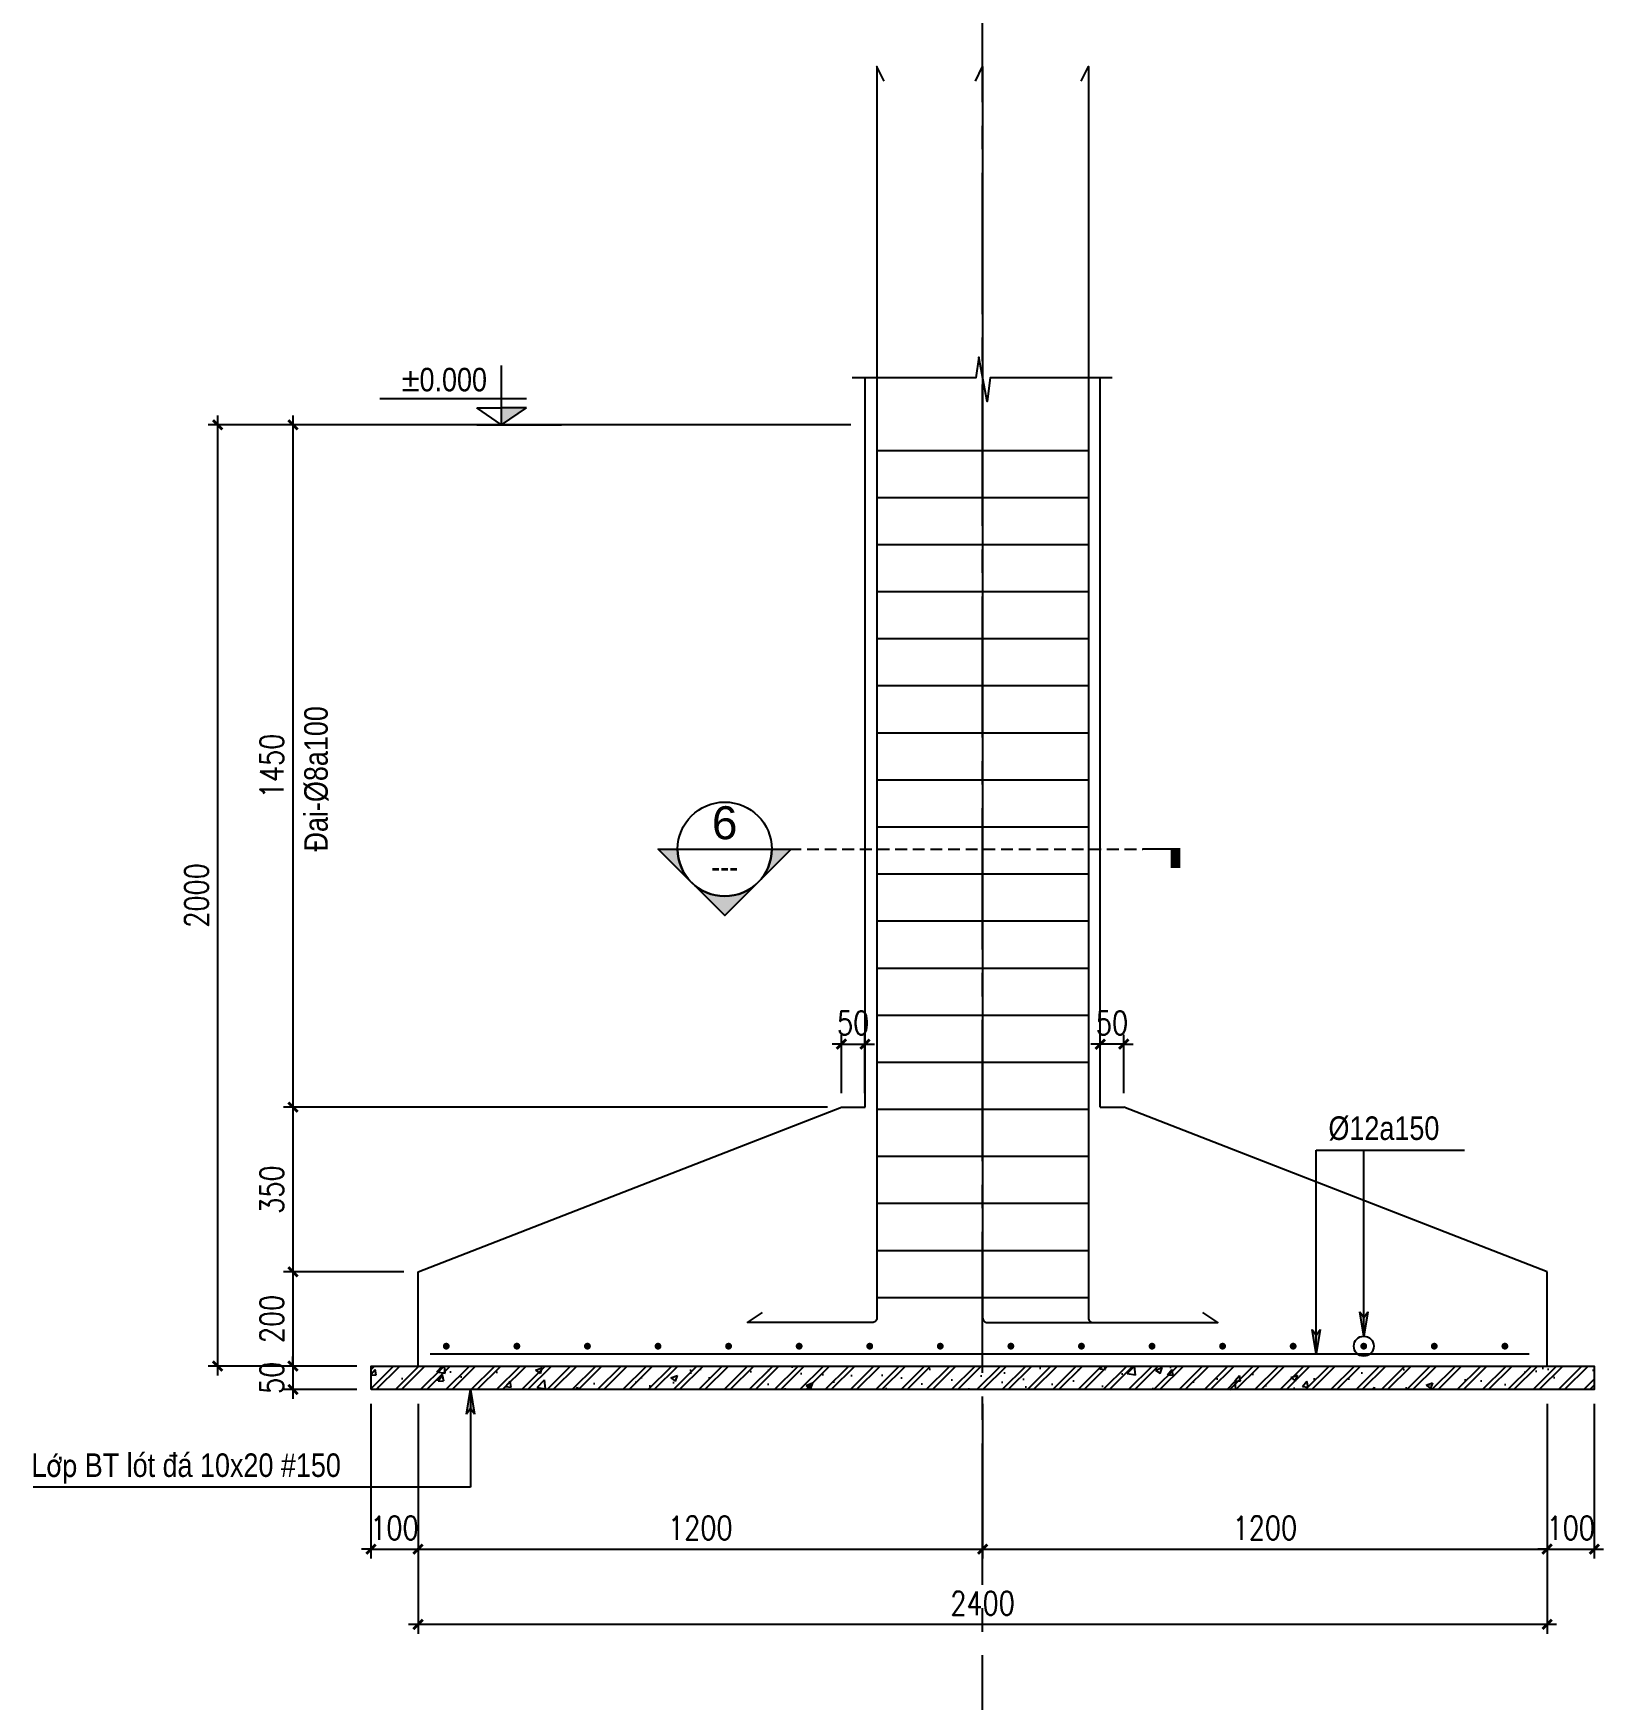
# Model space of a CAD drawing. Header units: inches. Extents: x 651127 to 1529722, y 768575 to 1021311.
# Drawn here: x 1389331 to 1406019, y 855819 to 873523 of the extents above; entities that cross this region are included whole.
import ezdxf
from ezdxf.enums import TextEntityAlignment as Align

# ---------------------------------------------------------------- set-up
doc = ezdxf.new("R2010")
doc.units = ezdxf.units.IN
doc.header["$LTSCALE"] = 1000
doc.header["$MEASUREMENT"] = 0
for name, pattern in [('CENTER2', [1.125, 0.75, -0.125, 0.125, -0.125]), ('HIDDEN', [0.375, 0.25, -0.125]), ('HIDDEN2', [0.1875, 0.125, -0.0625])]:
    doc.linetypes.add(name, pattern=pattern)
doc.layers.get('DEFPOINTS').update_dxf_attribs({"color": 8, "lineweight": 9})
for name, color, linetype in [('DWGshare.com_10', 7, 'Continuous'), ('DWGshare.com_11', 143, 'Continuous'), ('DWGshare.com_2', 147, 'Continuous'), ('DWGshare.com_3', 7, 'Continuous'), ('DWGshare.com_4', 8, 'CENTER2'), ('DWGshare.com_6', 40, 'Continuous'), ('DWGshare.com_7', 1, 'Continuous'), ('DWGshare.com_8', 3, 'Continuous'), ('DWGshare.com_9', 8, 'Continuous')]:
    doc.layers.add(name, color=color, linetype=linetype)
doc.styles.add('DWGshare.com_1', font='VHELVCN.TTF')
doc.styles.add('DWGshare.com_2', font='VHELVEB.TTF')
doc.styles.add('DWGshare.com_4', font='romans.shx', dxfattribs={"width": 0.8})
doc.dimstyles.new('DWGshare.com_3', dxfattribs={"dimscale": 100, "dimtxt": 2.5, "dimasz": 1, "dimexe": 1, "dimexo": 1.5, "dimgap": 1, "dimtad": 1, "dimdec": 0, "dimlfac": 0.2, "dimzin": 0, "dimdsep": 46, "dimtxsty": 'DWGshare.com_4', "dimblk": 'DWGshare.com_1', "dimcen": 1.5, "dimdle": 1, "dimclrd": 256, "dimclre": 256, "dimclrt": 7, "dimadec": 0, "dimazin": 0, "dimtfac": 1, "dimtdec": 0, "dimtix": 1, "dimtmove": 2, "dimatfit": 3, "dimfxl": 1, "dimtolj": 1, "dimtzin": 0, "dimarcsym": 0})
doc.dimstyles.new('DWGshare.com_4', dxfattribs={"dimscale": 100, "dimtxt": 2.5, "dimasz": 2, "dimexe": 1, "dimexo": 1.5, "dimgap": 1, "dimtad": 1, "dimdec": 0, "dimlfac": 0.5, "dimzin": 0, "dimdsep": 46, "dimtxsty": 'DWGshare.com_4', "dimblk": 'DWGshare.com_6', "dimcen": 1.5, "dimdle": 1, "dimclrd": 256, "dimclre": 256, "dimclrt": 7, "dimadec": 0, "dimazin": 0, "dimtfac": 1, "dimtdec": 0, "dimtix": 1, "dimtmove": 2, "dimatfit": 3, "dimldrblk": 'DWGshare.com_6', "dimfxl": 1, "dimtolj": 1, "dimtzin": 0, "dimarcsym": 0})

# ---------------------------------------------------------------- blocks, each defined once
blk = doc.blocks.new('DWGshare.com_1')
at = {"color": 0, "linetype": 'ByBlock', "const_width": 0.3}
blk.add_lwpolyline([(-0.5, -0.5), (0.5, 0.5)], dxfattribs=at)
blk = doc.blocks.new('*D426')
at = {"layer": 'DEFPOINTS', "color": 0, "transparency": 16777216}
for p in [(1398169, 869364), (1392090, 862114), (1397919, 862114)]:
    blk.add_point(p, dxfattribs=at)
at = {"layer": 'DWGshare.com_2', "lineweight": -2, "transparency": 16777216}
for p, q in [((1392090, 869464), (1392090, 862014)), ((1398019, 869364), (1391990, 869364)), ((1397769, 862114), (1391990, 862114))]:
    blk.add_line(p, q, dxfattribs=at)
at = {"layer": 'DWGshare.com_2', "lineweight": -2, "transparency": 16777216, "xscale": 100, "yscale": 100, "zscale": 100}
for p, rotation in [((1392090, 869364), 90), ((1392090, 862114), 270)]:
    blk.add_blockref('DWGshare.com_1', p, dxfattribs=dict(at, rotation=rotation))
at = {"layer": 'DWGshare.com_2', "color": 7, "transparency": 16777216, "insert": (1391865, 865739), "char_height": 250, "attachment_point": 5, "rotation": 90, "style": 'DWGshare.com_4'}
blk.add_mtext('\\A1;1450', dxfattribs=at)
blk = doc.blocks.new('*D427')
at = {"layer": 'DEFPOINTS', "color": 0, "transparency": 16777216}
for p in [(1397919, 862114), (1392090, 860364), (1393419, 860364)]:
    blk.add_point(p, dxfattribs=at)
at = {"layer": 'DWGshare.com_2', "lineweight": -2, "transparency": 16777216}
for p, q in [((1392090, 862214), (1392090, 860264)), ((1397769, 862114), (1391990, 862114)), ((1393269, 860364), (1391990, 860364))]:
    blk.add_line(p, q, dxfattribs=at)
at = {"layer": 'DWGshare.com_2', "lineweight": -2, "transparency": 16777216, "xscale": 100, "yscale": 100, "zscale": 100}
for p, rotation in [((1392090, 862114), 90), ((1392090, 860364), 270)]:
    blk.add_blockref('DWGshare.com_1', p, dxfattribs=dict(at, rotation=rotation))
at = {"layer": 'DWGshare.com_2', "color": 7, "transparency": 16777216, "insert": (1391865, 861239), "char_height": 250, "attachment_point": 5, "rotation": 90, "style": 'DWGshare.com_4'}
blk.add_mtext('\\A1;350', dxfattribs=at)
blk = doc.blocks.new('*D428')
at = {"layer": 'DEFPOINTS', "color": 0, "transparency": 16777216}
for p in [(1393419, 860364), (1392090, 859364), (1392919, 859364)]:
    blk.add_point(p, dxfattribs=at)
at = {"layer": 'DWGshare.com_2', "lineweight": -2, "transparency": 16777216}
for p, q in [((1392090, 860464), (1392090, 859264)), ((1393269, 860364), (1391990, 860364)), ((1392769, 859364), (1391990, 859364))]:
    blk.add_line(p, q, dxfattribs=at)
at = {"layer": 'DWGshare.com_2', "lineweight": -2, "transparency": 16777216, "xscale": 100, "yscale": 100, "zscale": 100}
for p, rotation in [((1392090, 860364), 90), ((1392090, 859364), 270)]:
    blk.add_blockref('DWGshare.com_1', p, dxfattribs=dict(at, rotation=rotation))
at = {"layer": 'DWGshare.com_2', "color": 7, "transparency": 16777216, "insert": (1391865, 859864), "char_height": 250, "attachment_point": 5, "rotation": 90, "style": 'DWGshare.com_4'}
blk.add_mtext('\\A1;200', dxfattribs=at)
blk = doc.blocks.new('*D429')
at = {"layer": 'DEFPOINTS', "color": 0, "transparency": 16777216}
for p in [(1392919, 859364), (1392090, 859114), (1392919, 859114)]:
    blk.add_point(p, dxfattribs=at)
at = {"layer": 'DWGshare.com_2', "lineweight": -2, "transparency": 16777216}
for p, q in [((1392769, 859364), (1391990, 859364)), ((1392090, 859364), (1392090, 859464)), ((1392090, 859364), (1392090, 859114)), ((1392769, 859114), (1391990, 859114)), ((1392090, 859114), (1392090, 859014))]:
    blk.add_line(p, q, dxfattribs=at)
at = {"layer": 'DWGshare.com_2', "lineweight": -2, "transparency": 16777216, "xscale": 100, "yscale": 100, "zscale": 100}
for p, rotation in [((1392090, 859364), 270), ((1392090, 859114), 90)]:
    blk.add_blockref('DWGshare.com_1', p, dxfattribs=dict(at, rotation=rotation))
at = {"layer": 'DWGshare.com_2', "color": 7, "transparency": 16777216, "insert": (1391865, 859239), "char_height": 250, "attachment_point": 5, "rotation": 90, "style": 'DWGshare.com_4'}
blk.add_mtext('\\A1;50', dxfattribs=at)
blk = doc.blocks.new('*D430')
at = {"layer": 'DEFPOINTS', "color": 0, "transparency": 16777216}
for p in [(1391290, 869364), (1393242, 869364), (1392919, 859364)]:
    blk.add_point(p, dxfattribs=at)
at = {"layer": 'DWGshare.com_2', "lineweight": -2, "transparency": 16777216}
for p, q in [((1391290, 859264), (1391290, 869464)), ((1393092, 869364), (1391190, 869364)), ((1392769, 859364), (1391190, 859364))]:
    blk.add_line(p, q, dxfattribs=at)
at = {"layer": 'DWGshare.com_2', "lineweight": -2, "transparency": 16777216, "xscale": 100, "yscale": 100, "zscale": 100}
for p, rotation in [((1391290, 869364), 90), ((1391290, 859364), 270)]:
    blk.add_blockref('DWGshare.com_1', p, dxfattribs=dict(at, rotation=rotation))
at = {"layer": 'DWGshare.com_2', "color": 7, "transparency": 16777216, "insert": (1391065, 864364), "char_height": 250, "attachment_point": 5, "rotation": 90, "style": 'DWGshare.com_4'}
blk.add_mtext('\\A1;2000', dxfattribs=at)
blk = doc.blocks.new('*D441')
at = {"layer": 'DEFPOINTS', "color": 0, "transparency": 16777216}
for p in [(1392919, 859114), (1393419, 859114), (1393419, 857419)]:
    blk.add_point(p, dxfattribs=at)
at = {"layer": 'DWGshare.com_2', "lineweight": -2, "transparency": 16777216}
for p, q in [((1392919, 858964), (1392919, 857319)), ((1393419, 858964), (1393419, 857319)), ((1392919, 857419), (1392819, 857419)), ((1392919, 857419), (1393419, 857419)), ((1393419, 857419), (1393519, 857419))]:
    blk.add_line(p, q, dxfattribs=at)
at = {"layer": 'DWGshare.com_2', "lineweight": -2, "transparency": 16777216, "xscale": 100, "yscale": 100, "zscale": 100}
blk.add_blockref('DWGshare.com_1', (1392919, 857419), dxfattribs=at)
at = {"layer": 'DWGshare.com_2', "lineweight": -2, "transparency": 16777216, "xscale": 100, "yscale": 100, "zscale": 100, "rotation": 180}
blk.add_blockref('DWGshare.com_1', (1393419, 857419), dxfattribs=at)
at = {"layer": 'DWGshare.com_2', "color": 7, "transparency": 16777216, "insert": (1393169, 857644), "char_height": 250, "attachment_point": 5, "style": 'DWGshare.com_4'}
blk.add_mtext('\\A1;100', dxfattribs=at)
blk = doc.blocks.new('*D442')
at = {"layer": 'DEFPOINTS', "color": 0, "transparency": 16777216}
for p in [(1393419, 859114), (1399419, 859114), (1399419, 857419)]:
    blk.add_point(p, dxfattribs=at)
at = {"layer": 'DWGshare.com_2', "lineweight": -2, "transparency": 16777216}
for p, q in [((1393419, 858964), (1393419, 857319)), ((1399419, 858964), (1399419, 857319)), ((1393319, 857419), (1399519, 857419))]:
    blk.add_line(p, q, dxfattribs=at)
at = {"layer": 'DWGshare.com_2', "lineweight": -2, "transparency": 16777216, "xscale": 100, "yscale": 100, "zscale": 100, "rotation": 180}
blk.add_blockref('DWGshare.com_1', (1393419, 857419), dxfattribs=at)
at = {"layer": 'DWGshare.com_2', "lineweight": -2, "transparency": 16777216, "xscale": 100, "yscale": 100, "zscale": 100}
blk.add_blockref('DWGshare.com_1', (1399419, 857419), dxfattribs=at)
at = {"layer": 'DWGshare.com_2', "color": 7, "transparency": 16777216, "insert": (1396419, 857644), "char_height": 250, "attachment_point": 5, "style": 'DWGshare.com_4'}
blk.add_mtext('\\A1;1200', dxfattribs=at)
blk = doc.blocks.new('*D443')
at = {"layer": 'DEFPOINTS', "color": 0, "transparency": 16777216}
for p in [(1399419, 859114), (1405419, 859114), (1405419, 857419)]:
    blk.add_point(p, dxfattribs=at)
at = {"layer": 'DWGshare.com_2', "lineweight": -2, "transparency": 16777216}
for p, q in [((1399419, 858964), (1399419, 857319)), ((1405419, 858964), (1405419, 857319)), ((1399319, 857419), (1405519, 857419))]:
    blk.add_line(p, q, dxfattribs=at)
at = {"layer": 'DWGshare.com_2', "lineweight": -2, "transparency": 16777216, "xscale": 100, "yscale": 100, "zscale": 100, "rotation": 180}
blk.add_blockref('DWGshare.com_1', (1399419, 857419), dxfattribs=at)
at = {"layer": 'DWGshare.com_2', "lineweight": -2, "transparency": 16777216, "xscale": 100, "yscale": 100, "zscale": 100}
blk.add_blockref('DWGshare.com_1', (1405419, 857419), dxfattribs=at)
at = {"layer": 'DWGshare.com_2', "color": 7, "transparency": 16777216, "insert": (1402419, 857644), "char_height": 250, "attachment_point": 5, "style": 'DWGshare.com_4'}
blk.add_mtext('\\A1;1200', dxfattribs=at)
blk = doc.blocks.new('*D444')
at = {"layer": 'DEFPOINTS', "color": 0, "transparency": 16777216}
for p in [(1405419, 859114), (1405919, 859114), (1405919, 857419)]:
    blk.add_point(p, dxfattribs=at)
at = {"layer": 'DWGshare.com_2', "lineweight": -2, "transparency": 16777216}
for p, q in [((1405419, 858964), (1405419, 857319)), ((1405919, 858964), (1405919, 857319)), ((1405419, 857419), (1405319, 857419)), ((1405419, 857419), (1405919, 857419)), ((1405919, 857419), (1406019, 857419))]:
    blk.add_line(p, q, dxfattribs=at)
at = {"layer": 'DWGshare.com_2', "lineweight": -2, "transparency": 16777216, "xscale": 100, "yscale": 100, "zscale": 100}
blk.add_blockref('DWGshare.com_1', (1405419, 857419), dxfattribs=at)
at = {"layer": 'DWGshare.com_2', "lineweight": -2, "transparency": 16777216, "xscale": 100, "yscale": 100, "zscale": 100, "rotation": 180}
blk.add_blockref('DWGshare.com_1', (1405919, 857419), dxfattribs=at)
at = {"layer": 'DWGshare.com_2', "color": 7, "transparency": 16777216, "insert": (1405669, 857644), "char_height": 250, "attachment_point": 5, "style": 'DWGshare.com_4'}
blk.add_mtext('\\A1;100', dxfattribs=at)
blk = doc.blocks.new('*D445')
at = {"layer": 'DEFPOINTS', "color": 0, "transparency": 16777216}
for p in [(1405419, 859114), (1393419, 858964), (1393419, 856619)]:
    blk.add_point(p, dxfattribs=at)
at = {"layer": 'DWGshare.com_2', "lineweight": -2, "transparency": 16777216}
for p, q in [((1405419, 858964), (1405419, 856519)), ((1393419, 858814), (1393419, 856519)), ((1405519, 856619), (1393319, 856619))]:
    blk.add_line(p, q, dxfattribs=at)
at = {"layer": 'DWGshare.com_2', "lineweight": -2, "transparency": 16777216, "xscale": 100, "yscale": 100, "zscale": 100, "rotation": 180}
blk.add_blockref('DWGshare.com_1', (1393419, 856619), dxfattribs=at)
at = {"layer": 'DWGshare.com_2', "lineweight": -2, "transparency": 16777216, "xscale": 100, "yscale": 100, "zscale": 100}
blk.add_blockref('DWGshare.com_1', (1405419, 856619), dxfattribs=at)
at = {"layer": 'DWGshare.com_2', "color": 7, "transparency": 16777216, "insert": (1399419, 856844), "char_height": 250, "attachment_point": 5, "style": 'DWGshare.com_4'}
blk.add_mtext('\\A1;2400', dxfattribs=at)
blk = doc.blocks.new('*D446')
at = {"layer": 'DEFPOINTS', "color": 0, "transparency": 16777216}
for p in [(1398169, 862784), (1397919, 862114), (1398169, 862114)]:
    blk.add_point(p, dxfattribs=at)
at = {"layer": 'DWGshare.com_2', "lineweight": -2, "transparency": 16777216}
for p, q in [((1397919, 862784), (1397819, 862784)), ((1397919, 862264), (1397919, 862884)), ((1397919, 862784), (1398169, 862784)), ((1398169, 862264), (1398169, 862884)), ((1398169, 862784), (1398269, 862784))]:
    blk.add_line(p, q, dxfattribs=at)
at = {"layer": 'DWGshare.com_2', "lineweight": -2, "transparency": 16777216, "xscale": 100, "yscale": 100, "zscale": 100}
blk.add_blockref('DWGshare.com_1', (1397919, 862784), dxfattribs=at)
at = {"layer": 'DWGshare.com_2', "lineweight": -2, "transparency": 16777216, "xscale": 100, "yscale": 100, "zscale": 100, "rotation": 180}
blk.add_blockref('DWGshare.com_1', (1398169, 862784), dxfattribs=at)
at = {"layer": 'DWGshare.com_2', "color": 7, "transparency": 16777216, "insert": (1398044, 863009), "char_height": 250, "attachment_point": 5, "style": 'DWGshare.com_4'}
blk.add_mtext('\\A1;50', dxfattribs=at)
blk = doc.blocks.new('*D447')
at = {"layer": 'DEFPOINTS', "color": 0, "transparency": 16777216}
for p in [(1400669, 862784), (1400669, 862114), (1400919, 862114)]:
    blk.add_point(p, dxfattribs=at)
at = {"layer": 'DWGshare.com_2', "lineweight": -2, "transparency": 16777216}
for p, q in [((1400669, 862784), (1400569, 862784)), ((1400669, 862264), (1400669, 862884)), ((1400919, 862784), (1400669, 862784)), ((1400919, 862264), (1400919, 862884)), ((1400919, 862784), (1401019, 862784))]:
    blk.add_line(p, q, dxfattribs=at)
at = {"layer": 'DWGshare.com_2', "lineweight": -2, "transparency": 16777216, "xscale": 100, "yscale": 100, "zscale": 100}
blk.add_blockref('DWGshare.com_1', (1400669, 862784), dxfattribs=at)
at = {"layer": 'DWGshare.com_2', "lineweight": -2, "transparency": 16777216, "xscale": 100, "yscale": 100, "zscale": 100, "rotation": 180}
blk.add_blockref('DWGshare.com_1', (1400919, 862784), dxfattribs=at)
at = {"layer": 'DWGshare.com_2', "color": 7, "transparency": 16777216, "insert": (1400794, 863009), "char_height": 250, "attachment_point": 5, "style": 'DWGshare.com_4'}
blk.add_mtext('\\A1;50', dxfattribs=at)
blk = doc.blocks.new('*U88')
h = blk.add_hatch(color=256)
edge = h.paths.add_edge_path()
edge.add_line((183356, 206715), (183563, 206715))
edge.add_line((183563, 206715), (182856, 206008))
edge.add_line((182856, 206008), (182149, 206715))
edge.add_line((182149, 206715), (182356, 206715))
edge.add_arc((182856, 206715), 500, 180, 360)
blk.add_hatch(color=256).paths.add_polyline_path([(187698, 206515), (187609, 206515), (187609, 206715), (187698, 206715)])
for p, q in [((182356, 206715), (183356, 206715)), ((187698, 206715), (187298, 206715)), ((187609, 206515), (187609, 206715))]:
    blk.add_line(p, q)
at = {"color": 143, "linetype": 'HIDDEN2'}
blk.add_line((183356, 206715), (187298, 206715), dxfattribs=at)
blk.add_lwpolyline([(183356, 206715), (183563, 206715), (182856, 206008), (182149, 206715), (182356, 206715, 1)], format="xyb", close=True)
blk.add_circle((182856, 206715), 500)
at = {"style": 'DWGshare.com_2', "flags": 8}
blk.add_attdef('A', text='', height=350, dxfattribs=at).set_placement((182856, 206715), align=Align.BOTTOM_CENTER)
at = {"style": 'DWGshare.com_1', "flags": 8}
blk.add_attdef('S-111', text='', height=250, dxfattribs=at).set_placement((182856, 206653), align=Align.TOP_CENTER)
blk = doc.blocks.new('*U9')
blk.add_hatch(color=256).paths.add_polyline_path([(-371, 181), (-636, 0), (-636, 181)])
for p, q in [((-636, 0), (-636, 631)), ((-1929, 281), (-371, 281)), ((-900, 181), (-636, 181)), ((-636, 0), (-900, 181)), ((-371, 181), (-636, 181)), ((-636, 0), (-371, 181)), ((-900, 0), (0, 0))]:
    blk.add_line(p, q)
at = {"linetype": 'CENTER2', "style": 'DWGshare.com_1'}
blk.add_attdef('CD', text='', height=250, dxfattribs=at).set_placement((-1699, 281), align=Align.BOTTOM_LEFT)
blk.add_attdef('%%P0.000', (771, 355), '', height=250, dxfattribs=at)
blk = doc.blocks.new('DWGshare.com_6')
at = {"linetype": 'CENTER2'}
blk.add_hatch(color=256, dxfattribs=at).paths.add_polyline_path([(-1.296, 0.216), (-1, 0), (-1.296, -0.216), (0, 0)])
blk.add_line((0, 0), (-1, 0), dxfattribs=at)
blk.add_lwpolyline([(-1.296, 0.216), (0, 0), (-1.296, -0.216), (-1, 0), (-1.296, 0.216)], dxfattribs=at)

msp = doc.modelspace()

# ---------------------------------------------------------------- hatches: boundary and pattern name
at = {"layer": 'DWGshare.com_9'}
h = msp.add_hatch(dxfattribs=at)
h.set_pattern_fill('BETONG', color=256, scale=100, style=0, pattern_type=2)
h.set_pattern_definition([(50, (595389.74, -8601.83), (717.26018, -62.75213), [75, -825]), (355, (595389.74, -8601.8), (-138.75133, 752.19213), [60, -660]), (100.4514, (595449.5, -8607.06), (578.5094, 689.43954), [63.7402, -701.1421]), (46.1842, (595389.7, -8401.8), (1067.24105, -165.519), [112.5, -1237.5]), (96.6356, (595478.7, -8415.6), (934.6627, 974.1179), [95.6103, -1051.713]), (351.1842, (595389.7, -8401.8), (934.6619, 974.1186), [90, -990]), (21, (595489.74, -8451.83), (596.90705, -402.6189), [75, -825]), (326, (595489.74, -8451.8), (243.31533, 725.15005), [60, -660]), (71.4514, (595539.5, -8485.4), (840.22263, 322.5305), [63.7402, -701.1421]), (37.5, (595389.74, -8601.83), (12.159855, 332.893854), [0, -652, 0, -670, 0, -662.5]), (7.5, (595389.74, -8601.83), (263.06954, 394.41171), [0, -382, 0, -637, 0, -252.5]), (327.5, (595166.74, -8601.83), (533.822436, -22.55487), [0, -250, 0, -780, 0, -1035]), (317.5, (595066.74, -8601.83), (583.18617, 100.10498), [0, -325, 0, -518, 0, -735]), (45, (595389.74, -8601.83), (-134.350288, 134.350288), []), (45, (595389.74, -8536.83), (-134.350288, 134.350288), [])])
h.paths.add_polyline_path([(1392919.5, 859113.6), (1392919.5, 859363.6), (1405919.5, 859363.6), (1405919.5, 859113.6)])

# ---------------------------------------------------------------- linework, layer by layer
at = {"layer": 'DWGshare.com_11'}
msp.add_lwpolyline([(1392919.5, 859113.6), (1392919.5, 859363.6), (1405919.5, 859363.6), (1405919.5, 859113.6)], close=True, dxfattribs=at)
at = {"layer": 'DWGshare.com_2'}
msp.add_lwpolyline([(1400796.4, 869863.6), (1399498.4, 869863.6), (1399469, 869611.3), (1399380, 870084.4), (1399346.8, 869863.6), (1398033.2, 869863.6)], dxfattribs=at)
msp.add_circle((1403470, 859575.1), 106, dxfattribs=at)
at = {"layer": 'DWGshare.com_3'}
for p, q in [((1398169.5, 862113.6), (1398169.5, 869863.6)), ((1400669.5, 862113.6), (1400669.5, 869863.6)), ((1393419.5, 860363.6), (1397919.5, 862113.6)), ((1397919.5, 862113.6), (1398169.5, 862113.6)), ((1400669.5, 862113.6), (1400919.5, 862113.6)), ((1405419.5, 860363.6), (1400919.5, 862113.6)), ((1393419.5, 859363.6), (1393419.5, 860363.6)), ((1405419.5, 859363.6), (1405419.5, 860363.6))]:
    msp.add_line(p, q, dxfattribs=at)
at = {"layer": 'DWGshare.com_4', "ltscale": 2}
msp.add_line((1399419.5, 839041), (1399419.5, 881563.4), dxfattribs=at)
at = {"layer": 'DWGshare.com_7'}
msp.add_line((1393549.2, 859493.8), (1405228.6, 859493.8), dxfattribs=at)
for points in [[(1398371.5, 873016.7), (1398294.5, 873172.2), (1398294.5, 859875, -0.4142136), (1398244.5, 859825), (1396919.5, 859825), (1397078.7, 859934.6)], [(1399342.5, 873016.7), (1399419.5, 873172.2), (1399419.5, 859875, 0.4142136), (1399469.5, 859825), (1401919.5, 859825), (1401760.3, 859934.6)], [(1400467.5, 873016.7), (1400544.5, 873172.2), (1400544.5, 859875, 0.4142136), (1400594.5, 859825), (1401919.5, 859825), (1401760.3, 859934.6)]]:
    msp.add_lwpolyline(points, format="xyb", dxfattribs=at)
at = {"layer": 'DWGshare.com_7', "linetype": 'CENTER2', "const_width": 36.5}
for points in [[(1393737.7, 859575.1, -1), (1393701.3, 859575.1, -1)], [(1394487.7, 859575.1, -1), (1394451.3, 859575.1, -1)], [(1395237.7, 859575.1, -1), (1395201.3, 859575.1, -1)], [(1395987.7, 859575.1, -1), (1395951.3, 859575.1, -1)], [(1396737.7, 859575.1, -1), (1396701.3, 859575.1, -1)], [(1397487.7, 859575.1, -1), (1397451.3, 859575.1, -1)], [(1398237.7, 859575.1, -1), (1398201.3, 859575.1, -1)], [(1398987.7, 859575.1, -1), (1398951.3, 859575.1, -1)], [(1399737.7, 859575.1, -1), (1399701.3, 859575.1, -1)], [(1400487.7, 859575.1, -1), (1400451.3, 859575.1, -1)], [(1401237.7, 859575.1, -1), (1401201.3, 859575.1, -1)], [(1401987.7, 859575.1, -1), (1401951.3, 859575.1, -1)], [(1402737.7, 859575.1, -1), (1402701.3, 859575.1, -1)], [(1403487.7, 859575.1, -1), (1403451.3, 859575.1, -1)], [(1404237.7, 859575.1, -1), (1404201.3, 859575.1, -1)], [(1404987.7, 859575.1, -1), (1404951.3, 859575.1, -1)]]:
    msp.add_lwpolyline(points, format="xyb", close=True, dxfattribs=at)
at = {"layer": 'DWGshare.com_8'}
for p, q in [((1398294.5, 869092.8), (1400544.5, 869092.8)), ((1398294.5, 868592.8), (1400544.5, 868592.8)), ((1398294.5, 868092.8), (1400544.5, 868092.8)), ((1398294.5, 867592.8), (1400544.5, 867592.8)), ((1398294.5, 867092.8), (1400544.5, 867092.8)), ((1398294.5, 866592.8), (1400544.5, 866592.8)), ((1398294.5, 866092.8), (1400544.5, 866092.8)), ((1398294.5, 865592.8), (1400544.5, 865592.8)), ((1398294.5, 865092.8), (1400544.5, 865092.8)), ((1398294.5, 864592.8), (1400544.5, 864592.8)), ((1398294.5, 864092.8), (1400544.5, 864092.8)), ((1398294.5, 863592.8), (1400544.5, 863592.8)), ((1398294.5, 863092.8), (1400544.5, 863092.8)), ((1398294.5, 862592.8), (1400544.5, 862592.8)), ((1398294.5, 862092.8), (1400544.5, 862092.8)), ((1398294.5, 861592.8), (1400544.5, 861592.8)), ((1398294.5, 861092.8), (1400544.5, 861092.8)), ((1398294.5, 860592.8), (1400544.5, 860592.8)), ((1398294.5, 860092.8), (1400544.5, 860092.8))]:
    msp.add_line(p, q, dxfattribs=at)

# ---------------------------------------------------------------- block references
at = {"layer": 'DWGshare.com_6', "linetype": 'CENTER2'}
ref = msp.add_blockref('*U9', (1394942.4, 869363.6), dxfattribs=at)
ref.add_attrib('CD', '%%p0.000', dxfattribs={"layer": '0', "linetype": 'CENTER2', "height": 250, "style": 'DWGshare.com_1'}).set_placement((1393243.5, 869644.5), align=Align.BOTTOM_LEFT)
at = {"layer": 'DWGshare.com_6', "linetype": 'HIDDEN'}
ref = msp.add_blockref('*U88', (1213822.2, 658141.2), dxfattribs=at)
ref.add_attrib('S-111', '---', dxfattribs={"layer": '0', "height": 250, "style": 'DWGshare.com_1'}).set_placement((1396677.9, 864793.8), align=Align.TOP_CENTER)
ref.add_attrib('A', '6', dxfattribs={"layer": '0', "height": 350, "style": 'DWGshare.com_2'}).set_placement((1396677.9, 864856.3), align=Align.BOTTOM_CENTER)

# ---------------------------------------------------------------- texts
at = {"layer": 'DWGshare.com_10', "style": 'DWGshare.com_1'}
msp.add_text('Ñai-Þ8a100', height=250, rotation=90, dxfattribs=at).set_placement((1392534.5, 864830.9), align=Align.BOTTOM_LEFT)
for s, p in [('Þ12a150', (1403094.7, 861691.4)), ('Lôùp BT loùt ñaù 10x20 #150', (1389311.5, 858110.9))]:
    msp.add_text(s, height=250, dxfattribs=at).set_placement(p, align=Align.BOTTOM_LEFT)

# ---------------------------------------------------------------- dimensions: what is measured, and where the dimension line sits
at = {"layer": 'DWGshare.com_2'}
for base, p1, p2, angle, picture, middle in [((1391290.4, 869363.6), (1392919.5, 859363.6), (1393242.4, 869363.6), 90, '*D430', (1391065.4, 864363.6)), ((1392090.4, 862113.6), (1398169.5, 869363.6), (1397919.5, 862113.6), 90, '*D426', (1391865.4, 865738.6)), ((1400669.5, 862784.1), (1400919.5, 862113.6), (1400669.5, 862113.6), 180, '*D447', (1400794.5, 863009.1)), ((1392090.4, 860363.6), (1397919.5, 862113.6), (1393419.5, 860363.6), 90, '*D427', (1391865.4, 861238.6)), ((1392090.4, 859363.6), (1393419.5, 860363.6), (1392919.5, 859363.6), 90, '*D428', (1391865.4, 859863.6)), ((1392090.4, 859113.6), (1392919.5, 859363.6), (1392919.5, 859113.6), 90, '*D429', (1391865.4, 859238.6))]:
    dim = msp.add_linear_dim(base=base, p1=p1, p2=p2, angle=angle, dimstyle='DWGshare.com_3', dxfattribs=at)
    dim.commit()
    dim.dimension.update_dxf_attribs({"geometry": picture, "text_midpoint": middle})
for base, p1, p2, picture, middle in [((1398169.5, 862784.1), (1397919.5, 862113.6), (1398169.5, 862113.6), '*D446', (1398044.5, 863009.1)), ((1393419.5, 857418.9), (1392919.5, 859113.6), (1393419.5, 859113.6), '*D441', (1393169.5, 857643.9)), ((1399419.5, 857418.9), (1393419.5, 859113.6), (1399419.5, 859113.6), '*D442', (1396419.5, 857643.9)), ((1393419.5, 856618.9), (1405419.5, 859113.6), (1393419.5, 858963.6), '*D445', (1399419.5, 856843.9)), ((1405419.5, 857418.9), (1399419.5, 859113.6), (1405419.5, 859113.6), '*D443', (1402419.5, 857643.9)), ((1405919.5, 857418.9), (1405419.5, 859113.6), (1405919.5, 859113.6), '*D444', (1405669.5, 857643.9))]:
    dim = msp.add_linear_dim(base=base, p1=p1, p2=p2, dimstyle='DWGshare.com_3', dxfattribs=at)
    dim.commit()
    dim.dimension.update_dxf_attribs({"geometry": picture, "text_midpoint": middle})

# ---------------------------------------------------------------- leaders
for points in [[(1402964.1, 859493.8), (1402964.1, 861657.2), (1404541.8, 861657.2)], [(1403470, 859681.1), (1403470, 861657.2)], [(1393975.7, 859113.6), (1393975.7, 858076.7), (1389330.6, 858076.7)]]:
    msp.add_leader(points, dimstyle='DWGshare.com_4', dxfattribs=at)

doc.saveas('drawing.dxf')
